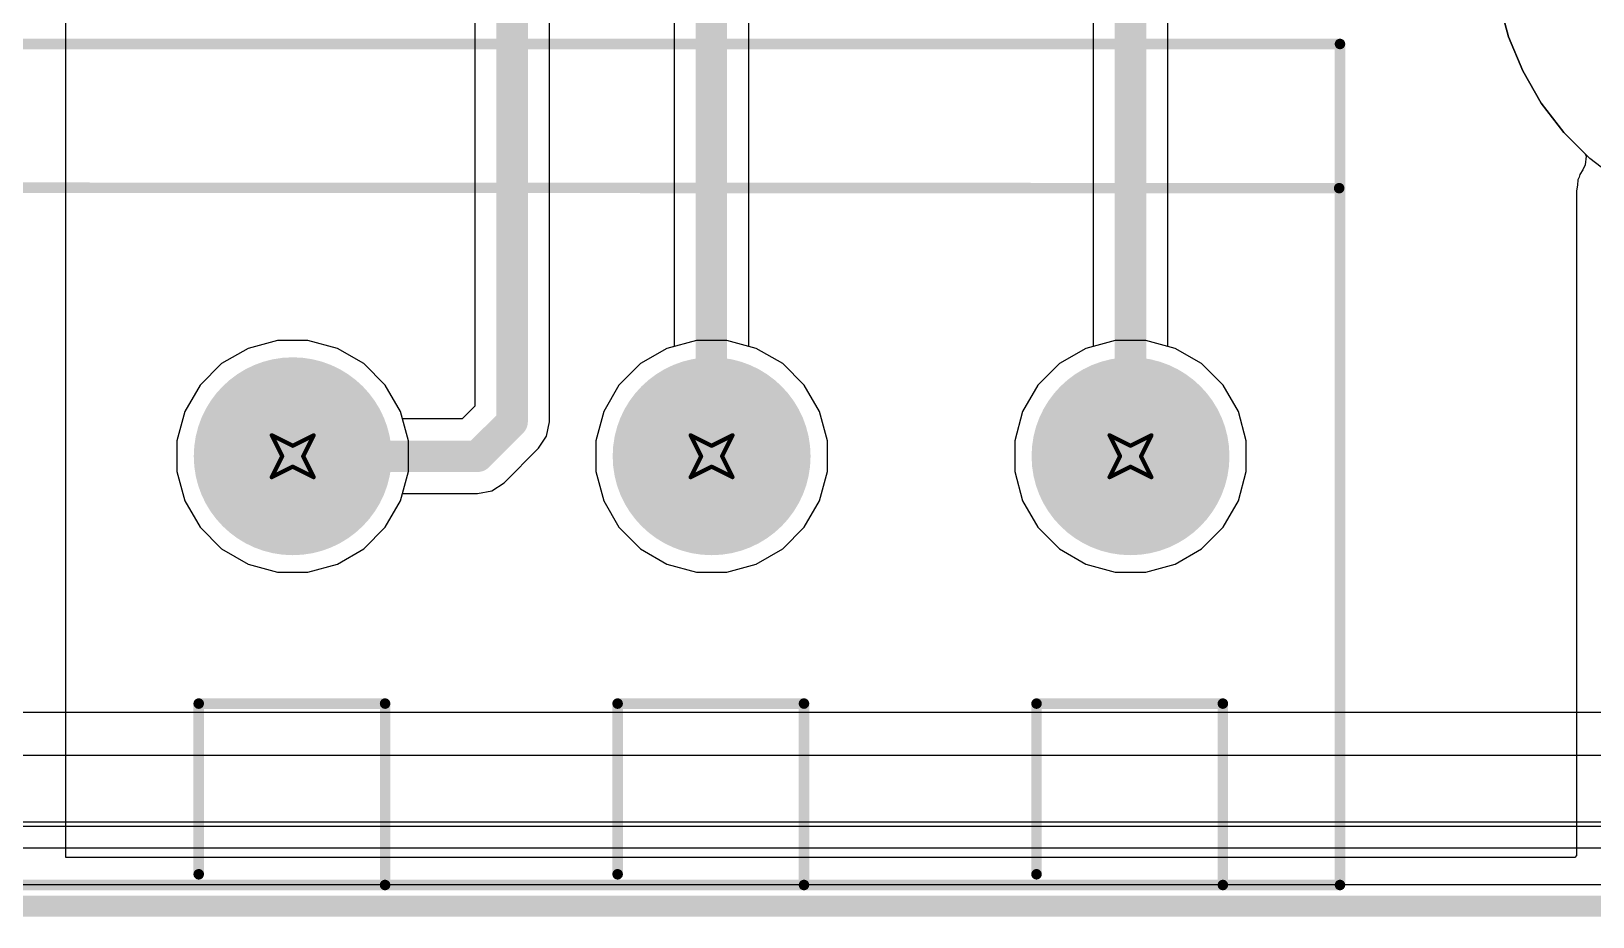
# Model space of a CAD drawing. Header units: inches. Extents: x -3 to 5259, y -3 to 5282.
# Drawn here: x 60.7 to 79.64, y -2.85 to 7.89 of the extents above; entities that cross this region are included whole.
import ezdxf

# ---------------------------------------------------------------- set-up
doc = ezdxf.new("R2010")
doc.units = ezdxf.units.IN
for name, color, linetype in [('Board Outline', 216, 'Continuous'), ('Bottom Layer', 5, 'Continuous'), ('Bottom Solder', 6, 'Continuous'), ('Drill Drawing', 1, 'Continuous'), ('Layer 1', 16, 'Continuous'), ('Layer 2', 76, 'Continuous'), ('Multi-Layer', 9, 'Continuous'), ('Pad Holes', 156, 'Continuous'), ('Top Layer', 1, 'Continuous'), ('Top Overlay', 2, 'Continuous'), ('Top Solder', 216, 'Continuous')]:
    doc.layers.add(name, color=color, linetype=linetype)

# ---------------------------------------------------------------- blocks, each defined once
blk = doc.blocks.new('DB128V_5_08_5P_GN_S_185')
at = {"layer": 'Bottom Layer'}
h = blk.add_hatch(color=5, dxfattribs=at)
edge = h.paths.add_edge_path()
edge.add_arc((0, 0), 1.15, 0, 360)
h = blk.add_hatch(color=5, dxfattribs=at)
edge = h.paths.add_edge_path()
edge.add_arc((5.08, 0), 1.15, 0, 360)
h = blk.add_hatch(color=5, dxfattribs=at)
edge = h.paths.add_edge_path()
edge.add_arc((10.16, 0), 1.15, 0, 360)
at = {"layer": 'Bottom Solder'}
h = blk.add_hatch(color=6, dxfattribs=at)
edge = h.paths.add_edge_path()
edge.add_arc((0, 0), 1.2, 0, 360)
h = blk.add_hatch(color=6, dxfattribs=at)
edge = h.paths.add_edge_path()
edge.add_arc((5.08, 0), 1.2, 0, 360)
h = blk.add_hatch(color=6, dxfattribs=at)
edge = h.paths.add_edge_path()
edge.add_arc((10.16, 0), 1.2, 0, 360)
at = {"layer": 'Layer 1'}
h = blk.add_hatch(color=16, dxfattribs=at)
edge = h.paths.add_edge_path()
edge.add_arc((0, 0), 1.15, 0, 360)
h = blk.add_hatch(color=16, dxfattribs=at)
edge = h.paths.add_edge_path()
edge.add_arc((5.08, 0), 1.15, 0, 360)
h = blk.add_hatch(color=16, dxfattribs=at)
edge = h.paths.add_edge_path()
edge.add_arc((10.16, 0), 1.15, 0, 360)
at = {"layer": 'Layer 2'}
h = blk.add_hatch(color=76, dxfattribs=at)
edge = h.paths.add_edge_path()
edge.add_arc((0, 0), 1.15, 0, 360)
h = blk.add_hatch(color=76, dxfattribs=at)
edge = h.paths.add_edge_path()
edge.add_arc((5.08, 0), 1.15, 0, 360)
h = blk.add_hatch(color=76, dxfattribs=at)
edge = h.paths.add_edge_path()
edge.add_arc((10.16, 0), 1.15, 0, 360)
at = {"layer": 'Multi-Layer'}
h = blk.add_hatch(color=9, dxfattribs=at)
edge = h.paths.add_edge_path()
edge.add_arc((0, 0), 1.15, 0, 360)
h = blk.add_hatch(color=9, dxfattribs=at)
edge = h.paths.add_edge_path()
edge.add_arc((5.08, 0), 1.15, 0, 360)
h = blk.add_hatch(color=9, dxfattribs=at)
edge = h.paths.add_edge_path()
edge.add_arc((10.16, 0), 1.15, 0, 360)
at = {"layer": 'Pad Holes'}
h = blk.add_hatch(color=7, dxfattribs=at)
edge = h.paths.add_edge_path()
edge.add_arc((0, 0), 0.75, 0, 360)
h = blk.add_hatch(color=7, dxfattribs=at)
edge = h.paths.add_edge_path()
edge.add_arc((5.08, 0), 0.75, 0, 360)
h = blk.add_hatch(color=7, dxfattribs=at)
edge = h.paths.add_edge_path()
edge.add_arc((10.16, 0), 0.75, 0, 360)
at = {"layer": 'Top Layer'}
h = blk.add_hatch(color=1, dxfattribs=at)
edge = h.paths.add_edge_path()
edge.add_arc((0, 0), 1.15, 0, 360)
h = blk.add_hatch(color=1, dxfattribs=at)
edge = h.paths.add_edge_path()
edge.add_arc((5.08, 0), 1.15, 0, 360)
h = blk.add_hatch(color=1, dxfattribs=at)
edge = h.paths.add_edge_path()
edge.add_arc((10.16, 0), 1.15, 0, 360)
at = {"layer": 'Top Solder'}
h = blk.add_hatch(color=216, dxfattribs=at)
edge = h.paths.add_edge_path()
edge.add_arc((0, 0), 1.2, 0, 360)
h = blk.add_hatch(color=216, dxfattribs=at)
edge = h.paths.add_edge_path()
edge.add_arc((5.08, 0), 1.2, 0, 360)
h = blk.add_hatch(color=216, dxfattribs=at)
edge = h.paths.add_edge_path()
edge.add_arc((10.16, 0), 1.2, 0, 360)
at = {"layer": 'Top Overlay'}
for points in [[(-12.7, 5, 0.127, 0.127, 0), (12.7, 5, 0.127, 0.127, 0)], [(12.7, -5.2, 0.127, 0.127, 0), (12.7, 5, 0.127, 0.127, 0)], [(-12.71, 3.26, 0.127, 0.127, 0), (12.69, 3.251, 0.127, 0.127, 0)], [(-1.14, -5.07, 0.127, 0.127, 0), (-1.14, -3, 0.127, 0.127, 0)], [(-1.14, -3, 0.127, 0.127, 0), (1.12, -3, 0.127, 0.127, 0)], [(1.12, -5.2, 0.127, 0.127, 0), (1.12, -3, 0.127, 0.127, 0)], [(3.94, -5.07, 0.127, 0.127, 0), (3.94, -3, 0.127, 0.127, 0)], [(3.94, -3, 0.127, 0.127, 0), (6.2, -3, 0.127, 0.127, 0)], [(6.2, -3, 0.127, 0.127, 0), (6.2, -5.2, 0.127, 0.127, 0)], [(9.02, -5.07, 0.127, 0.127, 0), (9.02, -3, 0.127, 0.127, 0)], [(9.02, -3, 0.127, 0.127, 0), (11.28, -3, 0.127, 0.127, 0)], [(11.28, -5.2, 0.127, 0.127, 0), (11.28, -3, 0.127, 0.127, 0)], [(-12.7, -5.2, 0.127, 0.127, 0), (12.7, -5.2, 0.127, 0.127, 0)]]:
    blk.add_lwpolyline(points, format="xyseb", dxfattribs=at)
for points in [[(12.668, 5, 0.0635, 0.0635, 1), (12.732, 5, 0.0635, 0.0635, 1)], [(12.668, 5, 0.0635, 0.0635, 1), (12.732, 5, 0.0635, 0.0635, 1)], [(12.658, 3.251, 0.0635, 0.0635, 1), (12.722, 3.251, 0.0635, 0.0635, 1)], [(-1.172, -3, 0.0635, 0.0635, 1), (-1.108, -3, 0.0635, 0.0635, 1)], [(-1.172, -3, 0.0635, 0.0635, 1), (-1.108, -3, 0.0635, 0.0635, 1)], [(1.088, -3, 0.0635, 0.0635, 1), (1.152, -3, 0.0635, 0.0635, 1)], [(1.088, -3, 0.0635, 0.0635, 1), (1.152, -3, 0.0635, 0.0635, 1)], [(3.908, -3, 0.0635, 0.0635, 1), (3.972, -3, 0.0635, 0.0635, 1)], [(3.908, -3, 0.0635, 0.0635, 1), (3.972, -3, 0.0635, 0.0635, 1)], [(6.168, -3, 0.0635, 0.0635, 1), (6.232, -3, 0.0635, 0.0635, 1)], [(6.168, -3, 0.0635, 0.0635, 1), (6.232, -3, 0.0635, 0.0635, 1)], [(8.988, -3, 0.0635, 0.0635, 1), (9.052, -3, 0.0635, 0.0635, 1)], [(8.988, -3, 0.0635, 0.0635, 1), (9.052, -3, 0.0635, 0.0635, 1)], [(11.248, -3, 0.0635, 0.0635, 1), (11.312, -3, 0.0635, 0.0635, 1)], [(11.248, -3, 0.0635, 0.0635, 1), (11.312, -3, 0.0635, 0.0635, 1)], [(-1.172, -5.07, 0.0635, 0.0635, 1), (-1.108, -5.07, 0.0635, 0.0635, 1)], [(3.908, -5.07, 0.0635, 0.0635, 1), (3.972, -5.07, 0.0635, 0.0635, 1)], [(8.988, -5.07, 0.0635, 0.0635, 1), (9.052, -5.07, 0.0635, 0.0635, 1)], [(1.088, -5.2, 0.0635, 0.0635, 1), (1.152, -5.2, 0.0635, 0.0635, 1)], [(6.168, -5.2, 0.0635, 0.0635, 1), (6.232, -5.2, 0.0635, 0.0635, 1)], [(11.248, -5.2, 0.0635, 0.0635, 1), (11.312, -5.2, 0.0635, 0.0635, 1)], [(12.668, -5.2, 0.0635, 0.0635, 1), (12.732, -5.2, 0.0635, 0.0635, 1)], [(12.668, -5.2, 0.0635, 0.0635, 1), (12.732, -5.2, 0.0635, 0.0635, 1)]]:
    blk.add_lwpolyline(points, format="xyseb", close=True, dxfattribs=at)

msp = doc.modelspace()

# ---------------------------------------------------------------- linework, layer by layer
at = {"layer": 'Board Outline'}
msp.add_lwpolyline([(-2.722, -2.722, 0.254, 0.254, 0), (147.278, -2.722, 0.254, 0.254, 0)], format="xyseb", dxfattribs=at)
at = {"layer": 'Bottom Layer'}
for p, q in [((63.331, 4.044), (63.01, 3.859)), ((63.331, 4.044), (63.01, 3.859)), ((63.688, 4.14), (63.331, 4.044)), ((63.688, 4.14), (63.331, 4.044)), ((64.057, 4.14), (63.688, 4.14)), ((64.057, 4.14), (63.688, 4.14)), ((64.414, 4.044), (64.057, 4.14)), ((64.414, 4.044), (64.057, 4.14)), ((64.735, 3.859), (64.414, 4.044)), ((64.735, 3.859), (64.414, 4.044)), ((68.411, 4.044), (68.09, 3.859)), ((68.411, 4.044), (68.09, 3.859)), ((68.768, 4.14), (68.411, 4.044)), ((68.768, 4.14), (68.411, 4.044)), ((69.137, 4.14), (68.768, 4.14)), ((69.137, 4.14), (68.768, 4.14)), ((69.494, 4.044), (69.137, 4.14)), ((69.494, 4.044), (69.137, 4.14)), ((69.815, 3.859), (69.494, 4.044)), ((69.815, 3.859), (69.494, 4.044)), ((73.491, 4.044), (73.17, 3.859)), ((73.491, 4.044), (73.17, 3.859)), ((73.848, 4.14), (73.491, 4.044)), ((73.848, 4.14), (73.491, 4.044)), ((74.217, 4.14), (73.848, 4.14)), ((74.217, 4.14), (73.848, 4.14)), ((74.574, 4.044), (74.217, 4.14)), ((74.574, 4.044), (74.217, 4.14)), ((74.895, 3.859), (74.574, 4.044)), ((74.895, 3.859), (74.574, 4.044)), ((63.01, 3.859), (62.749, 3.598)), ((63.01, 3.859), (62.749, 3.598)), ((64.996, 3.598), (64.735, 3.859)), ((64.996, 3.598), (64.735, 3.859)), ((68.09, 3.859), (67.829, 3.598)), ((68.09, 3.859), (67.829, 3.598)), ((70.076, 3.598), (69.815, 3.859)), ((70.076, 3.598), (69.815, 3.859)), ((73.17, 3.859), (72.909, 3.598)), ((73.17, 3.859), (72.909, 3.598)), ((75.156, 3.598), (74.895, 3.859)), ((75.156, 3.598), (74.895, 3.859)), ((62.749, 3.598), (62.564, 3.278)), ((62.749, 3.598), (62.564, 3.278)), ((65.181, 3.278), (64.996, 3.598)), ((65.181, 3.278), (64.996, 3.598)), ((67.829, 3.598), (67.644, 3.278)), ((67.829, 3.598), (67.644, 3.278)), ((70.261, 3.278), (70.076, 3.598)), ((70.261, 3.278), (70.076, 3.598)), ((72.909, 3.598), (72.724, 3.278)), ((72.909, 3.598), (72.724, 3.278)), ((75.341, 3.278), (75.156, 3.598)), ((75.341, 3.278), (75.156, 3.598)), ((62.564, 3.278), (62.469, 2.921)), ((62.564, 3.278), (62.469, 2.921)), ((65.277, 2.921), (65.181, 3.278)), ((65.277, 2.921), (65.181, 3.278)), ((67.644, 3.278), (67.549, 2.921)), ((67.644, 3.278), (67.549, 2.921)), ((70.357, 2.921), (70.261, 3.278)), ((70.357, 2.921), (70.261, 3.278)), ((72.724, 3.278), (72.629, 2.921)), ((72.724, 3.278), (72.629, 2.921)), ((75.437, 2.921), (75.341, 3.278)), ((75.437, 2.921), (75.341, 3.278)), ((62.469, 2.921), (62.469, 2.551)), ((62.469, 2.921), (62.469, 2.551)), ((65.277, 2.551), (65.277, 2.921)), ((65.277, 2.551), (65.277, 2.921)), ((67.549, 2.921), (67.549, 2.551)), ((67.549, 2.921), (67.549, 2.551)), ((70.357, 2.551), (70.357, 2.921)), ((70.357, 2.551), (70.357, 2.921)), ((72.629, 2.921), (72.629, 2.551)), ((72.629, 2.921), (72.629, 2.551)), ((75.437, 2.551), (75.437, 2.921)), ((75.437, 2.551), (75.437, 2.921)), ((62.469, 2.551), (62.564, 2.194)), ((62.469, 2.551), (62.564, 2.194)), ((65.181, 2.194), (65.277, 2.551)), ((65.181, 2.194), (65.277, 2.551)), ((67.549, 2.551), (67.644, 2.194)), ((67.549, 2.551), (67.644, 2.194)), ((70.261, 2.194), (70.357, 2.551)), ((70.261, 2.194), (70.357, 2.551)), ((72.629, 2.551), (72.724, 2.194)), ((72.629, 2.551), (72.724, 2.194)), ((75.341, 2.194), (75.437, 2.551)), ((75.341, 2.194), (75.437, 2.551)), ((62.564, 2.194), (62.749, 1.874)), ((62.564, 2.194), (62.749, 1.874)), ((64.996, 1.874), (65.181, 2.194)), ((64.996, 1.874), (65.181, 2.194)), ((67.644, 2.194), (67.829, 1.874)), ((67.644, 2.194), (67.829, 1.874)), ((70.076, 1.874), (70.261, 2.194)), ((70.076, 1.874), (70.261, 2.194)), ((72.724, 2.194), (72.909, 1.874)), ((72.724, 2.194), (72.909, 1.874)), ((75.156, 1.874), (75.341, 2.194)), ((75.156, 1.874), (75.341, 2.194)), ((62.749, 1.874), (63.01, 1.612)), ((62.749, 1.874), (63.01, 1.612)), ((64.735, 1.612), (64.996, 1.874)), ((64.735, 1.612), (64.996, 1.874)), ((67.829, 1.874), (68.09, 1.612)), ((67.829, 1.874), (68.09, 1.612)), ((69.815, 1.612), (70.076, 1.874)), ((69.815, 1.612), (70.076, 1.874)), ((72.909, 1.874), (73.17, 1.612)), ((72.909, 1.874), (73.17, 1.612)), ((74.895, 1.612), (75.156, 1.874)), ((74.895, 1.612), (75.156, 1.874)), ((63.01, 1.612), (63.331, 1.427)), ((63.01, 1.612), (63.331, 1.427)), ((64.414, 1.427), (64.735, 1.612)), ((64.414, 1.427), (64.735, 1.612)), ((68.09, 1.612), (68.411, 1.427)), ((68.09, 1.612), (68.411, 1.427)), ((69.494, 1.427), (69.815, 1.612)), ((69.494, 1.427), (69.815, 1.612)), ((73.17, 1.612), (73.491, 1.427)), ((73.17, 1.612), (73.491, 1.427)), ((74.574, 1.427), (74.895, 1.612)), ((74.574, 1.427), (74.895, 1.612)), ((63.331, 1.427), (63.688, 1.332)), ((63.331, 1.427), (63.688, 1.332)), ((63.688, 1.332), (64.057, 1.332)), ((63.688, 1.332), (64.057, 1.332)), ((64.057, 1.332), (64.414, 1.427)), ((64.057, 1.332), (64.414, 1.427)), ((68.411, 1.427), (68.768, 1.332)), ((68.411, 1.427), (68.768, 1.332)), ((68.768, 1.332), (69.137, 1.332)), ((68.768, 1.332), (69.137, 1.332)), ((69.137, 1.332), (69.494, 1.427)), ((69.137, 1.332), (69.494, 1.427)), ((73.491, 1.427), (73.848, 1.332)), ((73.491, 1.427), (73.848, 1.332)), ((73.848, 1.332), (74.217, 1.332)), ((73.848, 1.332), (74.217, 1.332)), ((74.217, 1.332), (74.574, 1.427)), ((74.217, 1.332), (74.574, 1.427)), ((139.304, -1.702), (48.108, -1.702)), ((139.342, -1.753), (5.233, -1.753))]:
    msp.add_line(p, q, dxfattribs=at)
at = {"layer": 'Drill Drawing'}
for points in [[(63.619, 2.99, 0.0508, 0.0508, 0), (63.873, 2.863, 0.0508, 0.0508, 0)], [(63.619, 2.99, 0.0508, 0.0508, 0), (63.746, 2.736, 0.0508, 0.0508, 0)], [(63.873, 2.863, 0.0508, 0.0508, 0), (64.127, 2.99, 0.0508, 0.0508, 0)], [(64, 2.736, 0.0508, 0.0508, 0), (64.127, 2.99, 0.0508, 0.0508, 0)], [(68.699, 2.99, 0.0508, 0.0508, 0), (68.953, 2.863, 0.0508, 0.0508, 0)], [(68.699, 2.99, 0.0508, 0.0508, 0), (68.826, 2.736, 0.0508, 0.0508, 0)], [(68.953, 2.863, 0.0508, 0.0508, 0), (69.207, 2.99, 0.0508, 0.0508, 0)], [(69.08, 2.736, 0.0508, 0.0508, 0), (69.207, 2.99, 0.0508, 0.0508, 0)], [(73.779, 2.99, 0.0508, 0.0508, 0), (74.033, 2.863, 0.0508, 0.0508, 0)], [(73.779, 2.99, 0.0508, 0.0508, 0), (73.906, 2.736, 0.0508, 0.0508, 0)], [(74.033, 2.863, 0.0508, 0.0508, 0), (74.287, 2.99, 0.0508, 0.0508, 0)], [(74.16, 2.736, 0.0508, 0.0508, 0), (74.287, 2.99, 0.0508, 0.0508, 0)], [(63.619, 2.482, 0.0508, 0.0508, 0), (63.746, 2.736, 0.0508, 0.0508, 0)], [(64, 2.736, 0.0508, 0.0508, 0), (64.127, 2.482, 0.0508, 0.0508, 0)], [(68.699, 2.482, 0.0508, 0.0508, 0), (68.826, 2.736, 0.0508, 0.0508, 0)], [(69.08, 2.736, 0.0508, 0.0508, 0), (69.207, 2.482, 0.0508, 0.0508, 0)], [(73.779, 2.482, 0.0508, 0.0508, 0), (73.906, 2.736, 0.0508, 0.0508, 0)], [(74.16, 2.736, 0.0508, 0.0508, 0), (74.287, 2.482, 0.0508, 0.0508, 0)], [(63.619, 2.482, 0.0508, 0.0508, 0), (63.873, 2.609, 0.0508, 0.0508, 0)], [(63.873, 2.609, 0.0508, 0.0508, 0), (64.127, 2.482, 0.0508, 0.0508, 0)], [(68.699, 2.482, 0.0508, 0.0508, 0), (68.953, 2.609, 0.0508, 0.0508, 0)], [(68.953, 2.609, 0.0508, 0.0508, 0), (69.207, 2.482, 0.0508, 0.0508, 0)], [(73.779, 2.482, 0.0508, 0.0508, 0), (74.033, 2.609, 0.0508, 0.0508, 0)], [(74.033, 2.609, 0.0508, 0.0508, 0), (74.287, 2.482, 0.0508, 0.0508, 0)]]:
    msp.add_lwpolyline(points, format="xyseb", dxfattribs=at)
for points in [[(63.606, 2.99, 0.0254, 0.0254, 1), (63.631, 2.99, 0.0254, 0.0254, 1)], [(63.606, 2.99, 0.0254, 0.0254, 1), (63.631, 2.99, 0.0254, 0.0254, 1)], [(63.86, 2.863, 0.0254, 0.0254, 1), (63.885, 2.863, 0.0254, 0.0254, 1)], [(63.86, 2.863, 0.0254, 0.0254, 1), (63.885, 2.863, 0.0254, 0.0254, 1)], [(64.114, 2.99, 0.0254, 0.0254, 1), (64.139, 2.99, 0.0254, 0.0254, 1)], [(64.114, 2.99, 0.0254, 0.0254, 1), (64.139, 2.99, 0.0254, 0.0254, 1)], [(68.686, 2.99, 0.0254, 0.0254, 1), (68.711, 2.99, 0.0254, 0.0254, 1)], [(68.686, 2.99, 0.0254, 0.0254, 1), (68.711, 2.99, 0.0254, 0.0254, 1)], [(68.94, 2.863, 0.0254, 0.0254, 1), (68.965, 2.863, 0.0254, 0.0254, 1)], [(68.94, 2.863, 0.0254, 0.0254, 1), (68.965, 2.863, 0.0254, 0.0254, 1)], [(69.194, 2.99, 0.0254, 0.0254, 1), (69.219, 2.99, 0.0254, 0.0254, 1)], [(69.194, 2.99, 0.0254, 0.0254, 1), (69.219, 2.99, 0.0254, 0.0254, 1)], [(73.766, 2.99, 0.0254, 0.0254, 1), (73.791, 2.99, 0.0254, 0.0254, 1)], [(73.766, 2.99, 0.0254, 0.0254, 1), (73.791, 2.99, 0.0254, 0.0254, 1)], [(74.02, 2.863, 0.0254, 0.0254, 1), (74.045, 2.863, 0.0254, 0.0254, 1)], [(74.02, 2.863, 0.0254, 0.0254, 1), (74.045, 2.863, 0.0254, 0.0254, 1)], [(74.274, 2.99, 0.0254, 0.0254, 1), (74.299, 2.99, 0.0254, 0.0254, 1)], [(74.274, 2.99, 0.0254, 0.0254, 1), (74.299, 2.99, 0.0254, 0.0254, 1)], [(63.733, 2.736, 0.0254, 0.0254, 1), (63.758, 2.736, 0.0254, 0.0254, 1)], [(63.733, 2.736, 0.0254, 0.0254, 1), (63.758, 2.736, 0.0254, 0.0254, 1)], [(63.987, 2.736, 0.0254, 0.0254, 1), (64.012, 2.736, 0.0254, 0.0254, 1)], [(63.987, 2.736, 0.0254, 0.0254, 1), (64.012, 2.736, 0.0254, 0.0254, 1)], [(68.813, 2.736, 0.0254, 0.0254, 1), (68.838, 2.736, 0.0254, 0.0254, 1)], [(68.813, 2.736, 0.0254, 0.0254, 1), (68.838, 2.736, 0.0254, 0.0254, 1)], [(69.067, 2.736, 0.0254, 0.0254, 1), (69.092, 2.736, 0.0254, 0.0254, 1)], [(69.067, 2.736, 0.0254, 0.0254, 1), (69.092, 2.736, 0.0254, 0.0254, 1)], [(73.893, 2.736, 0.0254, 0.0254, 1), (73.918, 2.736, 0.0254, 0.0254, 1)], [(73.893, 2.736, 0.0254, 0.0254, 1), (73.918, 2.736, 0.0254, 0.0254, 1)], [(74.147, 2.736, 0.0254, 0.0254, 1), (74.172, 2.736, 0.0254, 0.0254, 1)], [(74.147, 2.736, 0.0254, 0.0254, 1), (74.172, 2.736, 0.0254, 0.0254, 1)], [(63.606, 2.482, 0.0254, 0.0254, 1), (63.631, 2.482, 0.0254, 0.0254, 1)], [(63.606, 2.482, 0.0254, 0.0254, 1), (63.631, 2.482, 0.0254, 0.0254, 1)], [(63.86, 2.609, 0.0254, 0.0254, 1), (63.885, 2.609, 0.0254, 0.0254, 1)], [(63.86, 2.609, 0.0254, 0.0254, 1), (63.885, 2.609, 0.0254, 0.0254, 1)], [(64.114, 2.482, 0.0254, 0.0254, 1), (64.139, 2.482, 0.0254, 0.0254, 1)], [(64.114, 2.482, 0.0254, 0.0254, 1), (64.139, 2.482, 0.0254, 0.0254, 1)], [(68.686, 2.482, 0.0254, 0.0254, 1), (68.711, 2.482, 0.0254, 0.0254, 1)], [(68.686, 2.482, 0.0254, 0.0254, 1), (68.711, 2.482, 0.0254, 0.0254, 1)], [(68.94, 2.609, 0.0254, 0.0254, 1), (68.965, 2.609, 0.0254, 0.0254, 1)], [(68.94, 2.609, 0.0254, 0.0254, 1), (68.965, 2.609, 0.0254, 0.0254, 1)], [(69.194, 2.482, 0.0254, 0.0254, 1), (69.219, 2.482, 0.0254, 0.0254, 1)], [(69.194, 2.482, 0.0254, 0.0254, 1), (69.219, 2.482, 0.0254, 0.0254, 1)], [(73.766, 2.482, 0.0254, 0.0254, 1), (73.791, 2.482, 0.0254, 0.0254, 1)], [(73.766, 2.482, 0.0254, 0.0254, 1), (73.791, 2.482, 0.0254, 0.0254, 1)], [(74.02, 2.609, 0.0254, 0.0254, 1), (74.045, 2.609, 0.0254, 0.0254, 1)], [(74.02, 2.609, 0.0254, 0.0254, 1), (74.045, 2.609, 0.0254, 0.0254, 1)], [(74.274, 2.482, 0.0254, 0.0254, 1), (74.299, 2.482, 0.0254, 0.0254, 1)], [(74.274, 2.482, 0.0254, 0.0254, 1), (74.299, 2.482, 0.0254, 0.0254, 1)]]:
    msp.add_lwpolyline(points, format="xyseb", close=True, dxfattribs=at)
at = {"layer": 'Layer 1'}
for p, q in [((63.331, 4.044), (63.01, 3.859)), ((63.688, 4.14), (63.331, 4.044)), ((64.057, 4.14), (63.688, 4.14)), ((64.414, 4.044), (64.057, 4.14)), ((64.735, 3.859), (64.414, 4.044)), ((68.411, 4.044), (68.09, 3.859)), ((68.768, 4.14), (68.411, 4.044)), ((69.137, 4.14), (68.768, 4.14)), ((69.494, 4.044), (69.137, 4.14)), ((69.815, 3.859), (69.494, 4.044)), ((73.491, 4.044), (73.17, 3.859)), ((73.848, 4.14), (73.491, 4.044)), ((74.217, 4.14), (73.848, 4.14)), ((74.574, 4.044), (74.217, 4.14)), ((74.895, 3.859), (74.574, 4.044)), ((63.01, 3.859), (62.749, 3.598)), ((64.996, 3.598), (64.735, 3.859)), ((68.09, 3.859), (67.829, 3.598)), ((70.076, 3.598), (69.815, 3.859)), ((73.17, 3.859), (72.909, 3.598)), ((75.156, 3.598), (74.895, 3.859)), ((62.749, 3.598), (62.564, 3.278)), ((65.181, 3.278), (64.996, 3.598)), ((67.829, 3.598), (67.644, 3.278)), ((70.261, 3.278), (70.076, 3.598)), ((72.909, 3.598), (72.724, 3.278)), ((75.341, 3.278), (75.156, 3.598)), ((62.564, 3.278), (62.469, 2.921)), ((65.277, 2.921), (65.181, 3.278)), ((67.644, 3.278), (67.549, 2.921)), ((70.357, 2.921), (70.261, 3.278)), ((72.724, 3.278), (72.629, 2.921)), ((75.437, 2.921), (75.341, 3.278)), ((62.469, 2.921), (62.469, 2.551)), ((65.277, 2.551), (65.277, 2.921)), ((67.549, 2.921), (67.549, 2.551)), ((70.357, 2.551), (70.357, 2.921)), ((72.629, 2.921), (72.629, 2.551)), ((75.437, 2.551), (75.437, 2.921)), ((62.469, 2.551), (62.564, 2.194)), ((65.181, 2.194), (65.277, 2.551)), ((67.549, 2.551), (67.644, 2.194)), ((70.261, 2.194), (70.357, 2.551)), ((72.629, 2.551), (72.724, 2.194)), ((75.341, 2.194), (75.437, 2.551)), ((62.564, 2.194), (62.749, 1.874)), ((64.996, 1.874), (65.181, 2.194)), ((67.644, 2.194), (67.829, 1.874)), ((70.076, 1.874), (70.261, 2.194)), ((72.724, 2.194), (72.909, 1.874)), ((75.156, 1.874), (75.341, 2.194)), ((62.749, 1.874), (63.01, 1.612)), ((64.735, 1.612), (64.996, 1.874)), ((67.829, 1.874), (68.09, 1.612)), ((69.815, 1.612), (70.076, 1.874)), ((72.909, 1.874), (73.17, 1.612)), ((74.895, 1.612), (75.156, 1.874)), ((63.01, 1.612), (63.331, 1.427)), ((64.414, 1.427), (64.735, 1.612)), ((68.09, 1.612), (68.411, 1.427)), ((69.494, 1.427), (69.815, 1.612)), ((73.17, 1.612), (73.491, 1.427)), ((74.574, 1.427), (74.895, 1.612)), ((63.331, 1.427), (63.688, 1.332)), ((63.688, 1.332), (64.057, 1.332)), ((64.057, 1.332), (64.414, 1.427)), ((68.411, 1.427), (68.768, 1.332)), ((68.768, 1.332), (69.137, 1.332)), ((69.137, 1.332), (69.494, 1.427)), ((73.491, 1.427), (73.848, 1.332)), ((73.848, 1.332), (74.217, 1.332)), ((74.217, 1.332), (74.574, 1.427)), ((137.526, -0.371), (37.694, -0.371)), ((6.286, -0.889), (138.044, -0.889)), ((147.019, -2.463), (-2.463, -2.463))]:
    msp.add_line(p, q, dxfattribs=at)
at = {"layer": 'Layer 2'}
for p, q in [((63.331, 4.044), (63.01, 3.859)), ((63.688, 4.14), (63.331, 4.044)), ((64.057, 4.14), (63.688, 4.14)), ((64.414, 4.044), (64.057, 4.14)), ((64.735, 3.859), (64.414, 4.044)), ((68.411, 4.044), (68.09, 3.859)), ((68.768, 4.14), (68.411, 4.044)), ((69.137, 4.14), (68.768, 4.14)), ((69.494, 4.044), (69.137, 4.14)), ((69.815, 3.859), (69.494, 4.044)), ((73.491, 4.044), (73.17, 3.859)), ((73.848, 4.14), (73.491, 4.044)), ((74.217, 4.14), (73.848, 4.14)), ((74.574, 4.044), (74.217, 4.14)), ((74.895, 3.859), (74.574, 4.044)), ((63.01, 3.859), (62.749, 3.598)), ((64.996, 3.598), (64.735, 3.859)), ((68.09, 3.859), (67.829, 3.598)), ((70.076, 3.598), (69.815, 3.859)), ((73.17, 3.859), (72.909, 3.598)), ((75.156, 3.598), (74.895, 3.859)), ((62.749, 3.598), (62.564, 3.278)), ((65.181, 3.278), (64.996, 3.598)), ((67.829, 3.598), (67.644, 3.278)), ((70.261, 3.278), (70.076, 3.598)), ((72.909, 3.598), (72.724, 3.278)), ((75.341, 3.278), (75.156, 3.598)), ((62.564, 3.278), (62.469, 2.921)), ((65.277, 2.921), (65.181, 3.278)), ((67.644, 3.278), (67.549, 2.921)), ((70.357, 2.921), (70.261, 3.278)), ((72.724, 3.278), (72.629, 2.921)), ((75.437, 2.921), (75.341, 3.278)), ((62.469, 2.921), (62.469, 2.551)), ((65.277, 2.551), (65.277, 2.921)), ((67.549, 2.921), (67.549, 2.551)), ((70.357, 2.551), (70.357, 2.921)), ((72.629, 2.921), (72.629, 2.551)), ((75.437, 2.551), (75.437, 2.921)), ((62.469, 2.551), (62.564, 2.194)), ((65.181, 2.194), (65.277, 2.551)), ((67.549, 2.551), (67.644, 2.194)), ((70.261, 2.194), (70.357, 2.551)), ((72.629, 2.551), (72.724, 2.194)), ((75.341, 2.194), (75.437, 2.551)), ((62.564, 2.194), (62.749, 1.874)), ((64.996, 1.874), (65.181, 2.194)), ((67.644, 2.194), (67.829, 1.874)), ((70.076, 1.874), (70.261, 2.194)), ((72.724, 2.194), (72.909, 1.874)), ((75.156, 1.874), (75.341, 2.194)), ((62.749, 1.874), (63.01, 1.612)), ((64.735, 1.612), (64.996, 1.874)), ((67.829, 1.874), (68.09, 1.612)), ((69.815, 1.612), (70.076, 1.874)), ((72.909, 1.874), (73.17, 1.612)), ((74.895, 1.612), (75.156, 1.874)), ((63.01, 1.612), (63.331, 1.427)), ((64.414, 1.427), (64.735, 1.612)), ((68.09, 1.612), (68.411, 1.427)), ((69.494, 1.427), (69.815, 1.612)), ((73.17, 1.612), (73.491, 1.427)), ((74.574, 1.427), (74.895, 1.612)), ((63.331, 1.427), (63.688, 1.332)), ((63.688, 1.332), (64.057, 1.332)), ((64.057, 1.332), (64.414, 1.427)), ((68.411, 1.427), (68.768, 1.332)), ((68.768, 1.332), (69.137, 1.332)), ((69.137, 1.332), (69.494, 1.427)), ((73.491, 1.427), (73.848, 1.332)), ((73.848, 1.332), (74.217, 1.332)), ((74.217, 1.332), (74.574, 1.427)), ((132.562, -2.016), (-2.158, -2.016))]:
    msp.add_line(p, q, dxfattribs=at)
at = {"layer": 'Top Layer'}
for p, q in [((73.579, 14.667), (73.579, 4.068)), ((74.486, 4.068), (74.486, 14.667)), ((61.122, 7.858), (61.122, 12.985)), ((66.08, 12.854), (66.08, 3.342)), ((66.987, 3.154), (66.987, 12.854)), ((68.497, 11.962), (68.497, 4.067)), ((69.403, 4.068), (69.403, 11.774)), ((78.617, 7.824), (78.501, 8.258)), ((78.501, 8.258), (78.617, 7.824)), ((61.122, -2.13), (61.122, 7.858)), ((78.789, 7.409), (78.617, 7.824)), ((78.617, 7.824), (78.789, 7.409)), ((79.014, 7.019), (78.789, 7.409)), ((78.789, 7.409), (79.014, 7.019)), ((79.287, 6.663), (79.014, 7.019)), ((79.014, 7.019), (79.287, 6.663)), ((79.605, 6.345), (79.287, 6.663)), ((79.287, 6.663), (79.541, 6.409)), ((79.548, 6.271), (79.518, 6.21)), ((79.541, 6.409), (79.56, 6.376)), ((79.56, 6.376), (79.548, 6.271)), ((79.962, 6.071), (79.605, 6.345)), ((79.459, 6.09), (79.454, 6.022)), ((79.474, 6.12), (79.459, 6.09)), ((79.481, 6.154), (79.474, 6.12)), ((79.518, 6.21), (79.481, 6.154)), ((79.454, 6.022), (79.441, 5.956)), ((79.441, 5.956), (79.441, -2.108)), ((63.331, 4.044), (63.01, 3.859)), ((63.688, 4.14), (63.331, 4.044)), ((64.057, 4.14), (63.688, 4.14)), ((64.414, 4.044), (64.057, 4.14)), ((64.735, 3.859), (64.414, 4.044)), ((68.411, 4.044), (68.09, 3.859)), ((68.497, 4.067), (68.411, 4.044)), ((69.494, 4.044), (69.403, 4.068)), ((69.815, 3.859), (69.494, 4.044)), ((73.491, 4.044), (73.17, 3.859)), ((73.579, 4.068), (73.491, 4.044)), ((74.574, 4.044), (74.486, 4.068)), ((74.895, 3.859), (74.574, 4.044)), ((63.01, 3.859), (62.749, 3.598)), ((64.996, 3.598), (64.735, 3.859)), ((68.09, 3.859), (67.829, 3.598)), ((70.076, 3.598), (69.815, 3.859)), ((73.17, 3.859), (72.909, 3.598)), ((75.156, 3.598), (74.895, 3.859)), ((62.749, 3.598), (62.564, 3.278)), ((65.181, 3.278), (64.996, 3.598)), ((67.829, 3.598), (67.644, 3.278)), ((70.261, 3.278), (70.076, 3.598)), ((72.909, 3.598), (72.724, 3.278)), ((75.341, 3.278), (75.156, 3.598)), ((62.564, 3.278), (62.469, 2.921)), ((65.205, 3.189), (65.181, 3.278)), ((66.08, 3.342), (65.928, 3.189)), ((67.644, 3.278), (67.549, 2.921)), ((70.357, 2.921), (70.261, 3.278)), ((72.724, 3.278), (72.629, 2.921)), ((75.437, 2.921), (75.341, 3.278)), ((65.928, 3.189), (65.205, 3.189)), ((66.952, 2.981), (66.987, 3.154)), ((62.469, 2.921), (62.469, 2.551)), ((66.854, 2.834), (66.952, 2.981)), ((67.549, 2.921), (67.549, 2.551)), ((70.357, 2.551), (70.357, 2.921)), ((72.629, 2.921), (72.629, 2.551)), ((75.437, 2.551), (75.437, 2.921)), ((66.436, 2.415), (66.854, 2.834)), ((62.469, 2.551), (62.564, 2.194)), ((67.549, 2.551), (67.644, 2.194)), ((70.261, 2.194), (70.357, 2.551)), ((72.629, 2.551), (72.724, 2.194)), ((75.341, 2.194), (75.437, 2.551)), ((65.181, 2.194), (65.205, 2.283)), ((65.205, 2.283), (66.115, 2.283)), ((66.115, 2.283), (66.289, 2.317)), ((66.289, 2.317), (66.436, 2.415)), ((62.564, 2.194), (62.749, 1.874)), ((64.996, 1.874), (65.181, 2.194)), ((67.644, 2.194), (67.829, 1.874)), ((70.076, 1.874), (70.261, 2.194)), ((72.724, 2.194), (72.909, 1.874)), ((75.156, 1.874), (75.341, 2.194)), ((62.749, 1.874), (63.01, 1.612)), ((64.735, 1.612), (64.996, 1.874)), ((67.829, 1.874), (68.09, 1.612)), ((69.815, 1.612), (70.076, 1.874)), ((72.909, 1.874), (73.17, 1.612)), ((74.895, 1.612), (75.156, 1.874)), ((63.01, 1.612), (63.331, 1.427)), ((64.414, 1.427), (64.735, 1.612)), ((68.09, 1.612), (68.411, 1.427)), ((69.494, 1.427), (69.815, 1.612)), ((73.17, 1.612), (73.491, 1.427)), ((74.574, 1.427), (74.895, 1.612)), ((63.331, 1.427), (63.688, 1.332)), ((63.688, 1.332), (64.057, 1.332)), ((64.057, 1.332), (64.414, 1.427)), ((68.411, 1.427), (68.768, 1.332)), ((68.768, 1.332), (69.137, 1.332)), ((69.137, 1.332), (69.494, 1.427)), ((73.491, 1.427), (73.848, 1.332)), ((73.848, 1.332), (74.217, 1.332)), ((74.217, 1.332), (74.574, 1.427)), ((79.423, -2.13), (61.122, -2.13)), ((79.441, -2.108), (79.423, -2.13))]:
    msp.add_line(p, q, dxfattribs=at)
for points in [[(74.033, 2.355, 0.381, 0.381, 0), (74.033, 15.621, 0.381, 0.381, 0)], [(66.534, 3.154, 0.381, 0.381, 0), (66.534, 13.556, 0.381, 0.381, 0)], [(68.95, 2.357, 0.381, 0.381, 0), (68.95, 11.962, 0.381, 0.381, 0)], [(66.115, 2.736, 0.381, 0.381, 0), (66.534, 3.154, 0.381, 0.381, 0)], [(63.873, 2.736, 0.381, 0.381, 0), (66.115, 2.736, 0.381, 0.381, 0)]]:
    msp.add_lwpolyline(points, format="xyseb", dxfattribs=at)
for points in [[(66.438, 3.154, 0.191, 0.191, 1), (66.629, 3.154, 0.191, 0.191, 1)], [(66.438, 3.154, 0.191, 0.191, 1), (66.629, 3.154, 0.191, 0.191, 1)], [(63.777, 2.736, 0.191, 0.191, 1), (63.968, 2.736, 0.191, 0.191, 1)], [(66.02, 2.736, 0.191, 0.191, 1), (66.211, 2.736, 0.191, 0.191, 1)], [(66.02, 2.736, 0.191, 0.191, 1), (66.211, 2.736, 0.191, 0.191, 1)], [(68.855, 2.357, 0.191, 0.191, 1), (69.045, 2.357, 0.191, 0.191, 1)], [(73.937, 2.355, 0.191, 0.191, 1), (74.128, 2.355, 0.191, 0.191, 1)]]:
    msp.add_lwpolyline(points, format="xyseb", close=True, dxfattribs=at)

# ---------------------------------------------------------------- block references
msp.add_blockref('DB128V_5_08_5P_GN_S_185', (63.873, 2.736))

doc.saveas('drawing.dxf')
